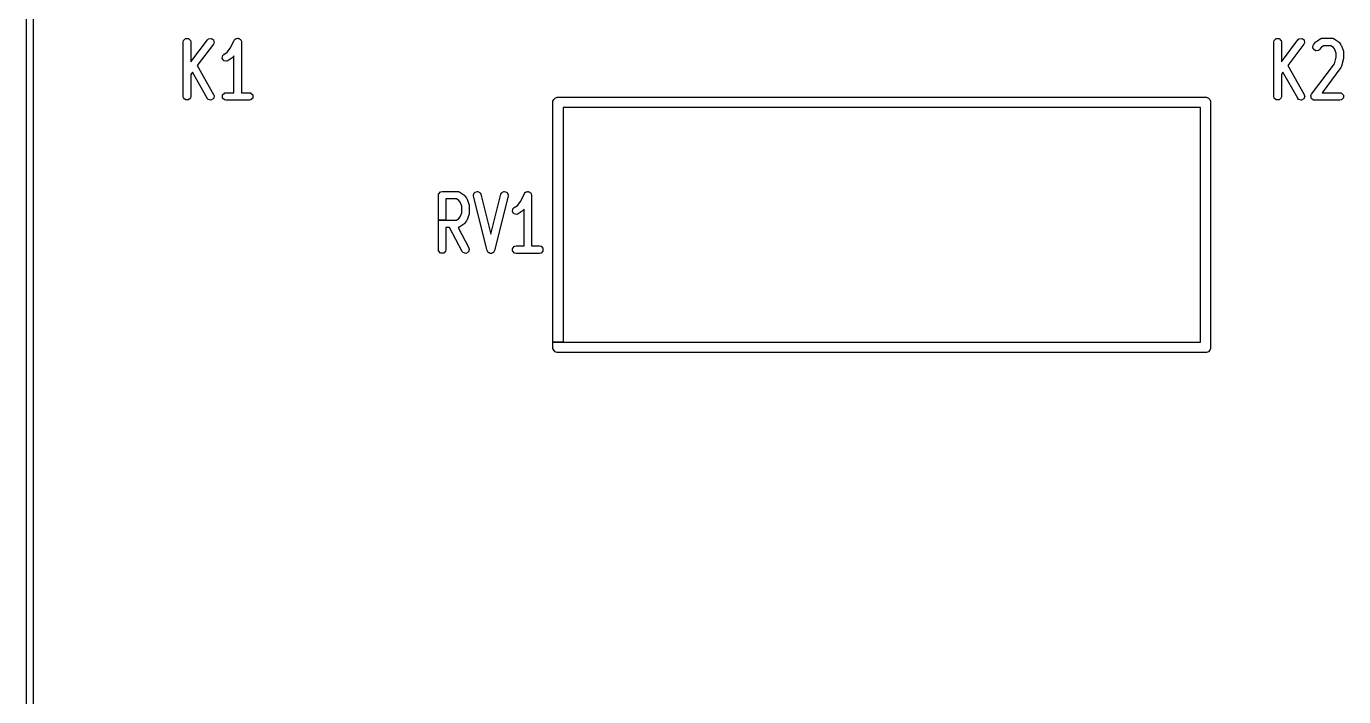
# Model space of a CAD drawing. Header units: inches. Extents: x 0 to 2.68, y 0 to 2.67.
# Drawn here: x -0.002 to 0.759, y 0.771 to 1.158 of the extents above; entities that cross this region are included whole.
import ezdxf

# ---------------------------------------------------------------- set-up
doc = ezdxf.new("R2010")
doc.units = ezdxf.units.IN
doc.header["$MEASUREMENT"] = 0
doc.layers.add('Edge.Cuts', color=254, linetype='CONTINUOUS', true_color=0xd0d2cd)

msp = doc.modelspace()

# ---------------------------------------------------------------- linework, layer by layer
at = {"layer": 'Edge.Cuts', "linetype": 'CONTINUOUS'}
for p, q in [((-0.00197, 0), (-0.00197, 2.66929)), ((0.00197, 2.66732), (0.00197, 0.00197)), ((0.08867, 1.14906), (0.08882, 1.14981)), ((0.08867, 1.14902), (0.08867, 1.14906)), ((0.08867, 1.11752), (0.08867, 1.14902)), ((0.08882, 1.14981), (0.08887, 1.14991)), ((0.08887, 1.14991), (0.08994, 1.15098)), ((0.08994, 1.15098), (0.09008, 1.15104)), ((0.09008, 1.15104), (0.09159, 1.15104)), ((0.09159, 1.15104), (0.09172, 1.15098)), ((0.09172, 1.15098), (0.09279, 1.14991)), ((0.09279, 1.14991), (0.09284, 1.14981)), ((0.09284, 1.14981), (0.09299, 1.14906)), ((0.09299, 1.14906), (0.093, 1.14902)), ((0.093, 1.13752), (0.1026, 1.15032)), ((0.093, 1.14902), (0.093, 1.13752)), ((0.1026, 1.15032), (0.10262, 1.15035)), ((0.10262, 1.15035), (0.1032, 1.15086)), ((0.1032, 1.15086), (0.1033, 1.15091)), ((0.1033, 1.15091), (0.10479, 1.15112)), ((0.10479, 1.15112), (0.10494, 1.15108)), ((0.10494, 1.15108), (0.10614, 1.15018)), ((0.10614, 1.15018), (0.10622, 1.15005)), ((0.10622, 1.15005), (0.10643, 1.14856)), ((0.11598, 1.14566), (0.11814, 1.14999)), ((0.11814, 1.14999), (0.11816, 1.15002)), ((0.11816, 1.15002), (0.11863, 1.15063)), ((0.11863, 1.15063), (0.11873, 1.15069)), ((0.11873, 1.15069), (0.11899, 1.15078)), ((0.11899, 1.15078), (0.11919, 1.15098)), ((0.11919, 1.15098), (0.11933, 1.15104)), ((0.11933, 1.15104), (0.11975, 1.15104)), ((0.11975, 1.15104), (0.12016, 1.15117)), ((0.12016, 1.15117), (0.12031, 1.15116)), ((0.12031, 1.15116), (0.12055, 1.15104)), ((0.12055, 1.15104), (0.12083, 1.15104)), ((0.12083, 1.15104), (0.12097, 1.15098)), ((0.12097, 1.15098), (0.12127, 1.15068)), ((0.12127, 1.15068), (0.12165, 1.15049)), ((0.12165, 1.15049), (0.12175, 1.15037)), ((0.12175, 1.15037), (0.12184, 1.15011)), ((0.12184, 1.15011), (0.12204, 1.14991)), ((0.12204, 1.14991), (0.12209, 1.14981)), ((0.12209, 1.14981), (0.12224, 1.14906)), ((0.12224, 1.14906), (0.12224, 1.14902)), ((0.12224, 1.14902), (0.12224, 1.11969)), ((0.71859, 1.14906), (0.71874, 1.14981)), ((0.71859, 1.14902), (0.71859, 1.14906)), ((0.71859, 1.11752), (0.71859, 1.14902)), ((0.71874, 1.14981), (0.7188, 1.14991)), ((0.7188, 1.14991), (0.71986, 1.15098)), ((0.71986, 1.15098), (0.72, 1.15104)), ((0.72, 1.15104), (0.72151, 1.15104)), ((0.72151, 1.15104), (0.72165, 1.15098)), ((0.72165, 1.15098), (0.72271, 1.14991)), ((0.72271, 1.14991), (0.72277, 1.14981)), ((0.72277, 1.14981), (0.72292, 1.14906)), ((0.72292, 1.13752), (0.73252, 1.15032)), ((0.72292, 1.14906), (0.72292, 1.14902)), ((0.72292, 1.14902), (0.72292, 1.13752)), ((0.73252, 1.15032), (0.73255, 1.15035)), ((0.73255, 1.15035), (0.73312, 1.15086)), ((0.73312, 1.15086), (0.73322, 1.15091)), ((0.73322, 1.15091), (0.73471, 1.15112)), ((0.73471, 1.15112), (0.73486, 1.15108)), ((0.73486, 1.15108), (0.73606, 1.15018)), ((0.73606, 1.15018), (0.73614, 1.15005)), ((0.73614, 1.15005), (0.73635, 1.14856)), ((0.74267, 1.14885), (0.74291, 1.14907)), ((0.74291, 1.14907), (0.74314, 1.1493)), ((0.74314, 1.1493), (0.74317, 1.14932)), ((0.74317, 1.14932), (0.74542, 1.15082)), ((0.74542, 1.15082), (0.74546, 1.15084)), ((0.74546, 1.15084), (0.74569, 1.15094)), ((0.74569, 1.15094), (0.74573, 1.15098)), ((0.74573, 1.15098), (0.74583, 1.15103)), ((0.74583, 1.15103), (0.74601, 1.15107)), ((0.74601, 1.15107), (0.74617, 1.15113)), ((0.74617, 1.15113), (0.74628, 1.15114)), ((0.74628, 1.15114), (0.74634, 1.15113)), ((0.74634, 1.15113), (0.74659, 1.15118)), ((0.74659, 1.15118), (0.74663, 1.15119)), ((0.74663, 1.15119), (0.75225, 1.15119)), ((0.75225, 1.15119), (0.75229, 1.15118)), ((0.75229, 1.15118), (0.75253, 1.15113)), ((0.75253, 1.15113), (0.75259, 1.15114)), ((0.75259, 1.15114), (0.75271, 1.15113)), ((0.75271, 1.15113), (0.75287, 1.15107)), ((0.75287, 1.15107), (0.75304, 1.15103)), ((0.75304, 1.15103), (0.75314, 1.15098)), ((0.75314, 1.15098), (0.75318, 1.15094)), ((0.75318, 1.15094), (0.75342, 1.15084)), ((0.75342, 1.15084), (0.75345, 1.15082)), ((0.75345, 1.15082), (0.7557, 1.14932)), ((0.7557, 1.14932), (0.75573, 1.1493)), ((0.75573, 1.1493), (0.75596, 1.14907)), ((0.75596, 1.14907), (0.75621, 1.14885)), ((0.10606, 1.14772), (0.09679, 1.13535)), ((0.10608, 1.14775), (0.10606, 1.14772)), ((0.10642, 1.14845), (0.10608, 1.14775)), ((0.10643, 1.14856), (0.10642, 1.14845)), ((0.11155, 1.14126), (0.1121, 1.1418)), ((0.1121, 1.1418), (0.11213, 1.14182)), ((0.11213, 1.14182), (0.11407, 1.14312)), ((0.11407, 1.14312), (0.11598, 1.14566)), ((0.73598, 1.14772), (0.72671, 1.13535)), ((0.736, 1.14775), (0.73598, 1.14772)), ((0.73634, 1.14845), (0.736, 1.14775)), ((0.73635, 1.14856), (0.73634, 1.14845)), ((0.74115, 1.14648), (0.74117, 1.14659)), ((0.74136, 1.14499), (0.74115, 1.14648)), ((0.74117, 1.14659), (0.7415, 1.14729)), ((0.74144, 1.14486), (0.74136, 1.14499)), ((0.74264, 1.14396), (0.74144, 1.14486)), ((0.7415, 1.14729), (0.74152, 1.14732)), ((0.74152, 1.14732), (0.74264, 1.14882)), ((0.74264, 1.14882), (0.74267, 1.14885)), ((0.74279, 1.14392), (0.74264, 1.14396)), ((0.74428, 1.14413), (0.74279, 1.14392)), ((0.74439, 1.14418), (0.74428, 1.14413)), ((0.74496, 1.14469), (0.74439, 1.14418)), ((0.74498, 1.14472), (0.74496, 1.14469)), ((0.74589, 1.14592), (0.74498, 1.14472)), ((0.74728, 1.14685), (0.74589, 1.14592)), ((0.75159, 1.14685), (0.74728, 1.14685)), ((0.75299, 1.14592), (0.75159, 1.14685)), ((0.75371, 1.14497), (0.75299, 1.14592)), ((0.75458, 1.14263), (0.75371, 1.14497)), ((0.75458, 1.14029), (0.75458, 1.14263)), ((0.75621, 1.14885), (0.75623, 1.14882)), ((0.75623, 1.14882), (0.75736, 1.14732)), ((0.75736, 1.14732), (0.75738, 1.14729)), ((0.75738, 1.14729), (0.75749, 1.14704)), ((0.75749, 1.14704), (0.75763, 1.14682)), ((0.75763, 1.14682), (0.75765, 1.14678)), ((0.75765, 1.14678), (0.75878, 1.14378)), ((0.75878, 1.14378), (0.75879, 1.14374)), ((0.75879, 1.14374), (0.75884, 1.1434)), ((0.75884, 1.1434), (0.75891, 1.14306)), ((0.75891, 1.14306), (0.75891, 1.14302)), ((0.75891, 1.14302), (0.75891, 1.14002)), ((0.09679, 1.13535), (0.10622, 1.11859)), ((0.11121, 1.13968), (0.1115, 1.14115)), ((0.11123, 1.13953), (0.11121, 1.13968)), ((0.11207, 1.13828), (0.11123, 1.13953)), ((0.1115, 1.14115), (0.11155, 1.14126)), ((0.1122, 1.13819), (0.11207, 1.13828)), ((0.11207, 1.13828), (0.11207, 1.13828)), ((0.11367, 1.1379), (0.1122, 1.13819)), ((0.11379, 1.13791), (0.11367, 1.1379)), ((0.1145, 1.1382), (0.11379, 1.13791)), ((0.11453, 1.13822), (0.1145, 1.1382)), ((0.11678, 1.13972), (0.11453, 1.13822)), ((0.11681, 1.13974), (0.11678, 1.13972)), ((0.11704, 1.13997), (0.11681, 1.13974)), ((0.11729, 1.14019), (0.11704, 1.13997)), ((0.11731, 1.14022), (0.11729, 1.14019)), ((0.11791, 1.14102), (0.11731, 1.14022)), ((0.11791, 1.11969), (0.11791, 1.14102)), ((0.72671, 1.13535), (0.73614, 1.11859)), ((0.74039, 1.11882), (0.75363, 1.13647)), ((0.75736, 1.13422), (0.74646, 1.11969)), ((0.75363, 1.13647), (0.75458, 1.14029)), ((0.75738, 1.13426), (0.75736, 1.13422)), ((0.75754, 1.13461), (0.75738, 1.13427)), ((0.75738, 1.13427), (0.75738, 1.13426)), ((0.75738, 1.13426), (0.75738, 1.13426)), ((0.75771, 1.13495), (0.75754, 1.13461)), ((0.75754, 1.13461), (0.75754, 1.13461)), ((0.75772, 1.135), (0.75771, 1.13496)), ((0.75771, 1.13496), (0.75771, 1.13496)), ((0.75771, 1.13496), (0.75771, 1.13495)), ((0.75885, 1.1395), (0.75772, 1.135)), ((0.75886, 1.13953), (0.75885, 1.1395)), ((0.75887, 1.13976), (0.75886, 1.13953)), ((0.75891, 1.13998), (0.75887, 1.13976)), ((0.75891, 1.14002), (0.75891, 1.13998)), ((0.09395, 1.13157), (0.093, 1.1303)), ((0.093, 1.1303), (0.093, 1.11752)), ((0.10244, 1.11646), (0.09395, 1.13157)), ((0.72387, 1.13157), (0.72292, 1.1303)), ((0.72292, 1.1303), (0.72292, 1.11752)), ((0.73236, 1.11646), (0.72387, 1.13157)), ((0.10622, 1.11859), (0.10623, 1.11855)), ((0.10623, 1.11855), (0.10647, 1.11782)), ((0.11137, 1.11842), (0.11244, 1.11948)), ((0.11244, 1.11948), (0.11254, 1.11954)), ((0.11254, 1.11954), (0.11329, 1.11969)), ((0.11329, 1.11969), (0.11333, 1.11969)), ((0.11333, 1.11969), (0.11791, 1.11969)), ((0.12224, 1.11969), (0.12683, 1.11969)), ((0.12683, 1.11969), (0.12687, 1.11969)), ((0.12687, 1.11969), (0.12762, 1.11954)), ((0.12762, 1.11954), (0.12772, 1.11948)), ((0.12772, 1.11948), (0.12879, 1.11842)), ((0.73614, 1.11859), (0.73615, 1.11855)), ((0.73615, 1.11855), (0.73639, 1.11782)), ((0.74022, 1.11847), (0.74037, 1.11879)), ((0.74037, 1.11879), (0.74039, 1.11882)), ((0.74646, 1.11969), (0.75675, 1.11969)), ((0.75675, 1.11969), (0.75679, 1.11969)), ((0.75679, 1.11969), (0.75754, 1.11954)), ((0.75754, 1.11954), (0.75764, 1.11948)), ((0.75764, 1.11948), (0.75871, 1.11842)), ((0.08867, 1.11749), (0.08867, 1.11752)), ((0.08882, 1.11673), (0.08867, 1.11749)), ((0.08887, 1.11663), (0.08882, 1.11673)), ((0.08994, 1.11557), (0.08887, 1.11663)), ((0.09008, 1.11551), (0.08994, 1.11557)), ((0.09159, 1.11551), (0.09008, 1.11551)), ((0.09172, 1.11557), (0.09159, 1.11551)), ((0.09279, 1.11663), (0.09172, 1.11557)), ((0.09284, 1.11673), (0.09279, 1.11663)), ((0.09299, 1.11749), (0.09284, 1.11673)), ((0.093, 1.11752), (0.09299, 1.11749)), ((0.10247, 1.11643), (0.10244, 1.11646)), ((0.10297, 1.11585), (0.10247, 1.11643)), ((0.10306, 1.11579), (0.10297, 1.11585)), ((0.10451, 1.11538), (0.10306, 1.11579)), ((0.10466, 1.1154), (0.10451, 1.11538)), ((0.10598, 1.11614), (0.10466, 1.1154)), ((0.10607, 1.11625), (0.10598, 1.11614)), ((0.10647, 1.11771), (0.10607, 1.11625)), ((0.10647, 1.11782), (0.10647, 1.11771)), ((0.11131, 1.11828), (0.11137, 1.11842)), ((0.11131, 1.11677), (0.11131, 1.11828)), ((0.11137, 1.11663), (0.11131, 1.11677)), ((0.11244, 1.11557), (0.11137, 1.11663)), ((0.11254, 1.11551), (0.11244, 1.11557)), ((0.11329, 1.11536), (0.11254, 1.11551)), ((0.11333, 1.11536), (0.11329, 1.11536)), ((0.12683, 1.11536), (0.11333, 1.11536)), ((0.12687, 1.11536), (0.12683, 1.11536)), ((0.12762, 1.11551), (0.12687, 1.11536)), ((0.12772, 1.11557), (0.12762, 1.11551)), ((0.12879, 1.11663), (0.12772, 1.11557)), ((0.12879, 1.11842), (0.12884, 1.11828)), ((0.12884, 1.11677), (0.12879, 1.11663)), ((0.12884, 1.11828), (0.12884, 1.11677)), ((0.30217, 1.11417), (0.30222, 1.11475)), ((0.30217, 0.97539), (0.30217, 1.11417)), ((0.30222, 1.11475), (0.30266, 1.11581)), ((0.30266, 1.11581), (0.30348, 1.11663)), ((0.30348, 1.11663), (0.30454, 1.11707)), ((0.30454, 1.11707), (0.30512, 1.11713)), ((0.30512, 1.11713), (0.67913, 1.11713)), ((0.67618, 1.11122), (0.30807, 1.11122)), ((0.30807, 1.11122), (0.30807, 0.97539)), ((0.67618, 0.97539), (0.67618, 1.11122)), ((0.67913, 1.11713), (0.67971, 1.11707)), ((0.67971, 1.11707), (0.68077, 1.11663)), ((0.68077, 1.11663), (0.68159, 1.11581)), ((0.68159, 1.11581), (0.68203, 1.11475)), ((0.68203, 1.11475), (0.68209, 1.11417)), ((0.68209, 1.11417), (0.68209, 0.97244)), ((0.71859, 1.11749), (0.71859, 1.11752)), ((0.71874, 1.11673), (0.71859, 1.11749)), ((0.7188, 1.11663), (0.71874, 1.11673)), ((0.71986, 1.11557), (0.7188, 1.11663)), ((0.72, 1.11551), (0.71986, 1.11557)), ((0.72151, 1.11551), (0.72, 1.11551)), ((0.72165, 1.11557), (0.72151, 1.11551)), ((0.72271, 1.11663), (0.72165, 1.11557)), ((0.72277, 1.11673), (0.72271, 1.11663)), ((0.72292, 1.11749), (0.72277, 1.11673)), ((0.72292, 1.11752), (0.72292, 1.11749)), ((0.73239, 1.11643), (0.73236, 1.11646)), ((0.73289, 1.11585), (0.73239, 1.11643)), ((0.73298, 1.11579), (0.73289, 1.11585)), ((0.73443, 1.11538), (0.73298, 1.11579)), ((0.73458, 1.1154), (0.73443, 1.11538)), ((0.7359, 1.11614), (0.73458, 1.1154)), ((0.73599, 1.11625), (0.7359, 1.11614)), ((0.7364, 1.11771), (0.73599, 1.11625)), ((0.73639, 1.11782), (0.7364, 1.11771)), ((0.74002, 1.11798), (0.74004, 1.1181)), ((0.74011, 1.11738), (0.74002, 1.11798)), ((0.74004, 1.1181), (0.74011, 1.11824)), ((0.74011, 1.11828), (0.74017, 1.11842)), ((0.74011, 1.11824), (0.74011, 1.11828)), ((0.74011, 1.11677), (0.74011, 1.11738)), ((0.74017, 1.11663), (0.74011, 1.11677)), ((0.74017, 1.11842), (0.74022, 1.11847)), ((0.74023, 1.11657), (0.74017, 1.11663)), ((0.74024, 1.11649), (0.74023, 1.11657)), ((0.74031, 1.11636), (0.74024, 1.11649)), ((0.7408, 1.116), (0.74031, 1.11636)), ((0.74123, 1.11557), (0.7408, 1.116)), ((0.74133, 1.11551), (0.74123, 1.11557)), ((0.74149, 1.11548), (0.74133, 1.11551)), ((0.74152, 1.11546), (0.74149, 1.11548)), ((0.74167, 1.11542), (0.74152, 1.11546)), ((0.74174, 1.11543), (0.74167, 1.11542)), ((0.74209, 1.11536), (0.74174, 1.11543)), ((0.74213, 1.11536), (0.74209, 1.11536)), ((0.75675, 1.11536), (0.74213, 1.11536)), ((0.75679, 1.11536), (0.75675, 1.11536)), ((0.75754, 1.11551), (0.75679, 1.11536)), ((0.75764, 1.11557), (0.75754, 1.11551)), ((0.75871, 1.11663), (0.75764, 1.11557)), ((0.75871, 1.11842), (0.75876, 1.11828)), ((0.75876, 1.11677), (0.75871, 1.11663)), ((0.75876, 1.11828), (0.75876, 1.11677)), ((0.23602, 1.06044), (0.23603, 1.06048)), ((0.23602, 1.0461), (0.23602, 1.06044)), ((0.23603, 1.06048), (0.23618, 1.06123)), ((0.23618, 1.06123), (0.23623, 1.06133)), ((0.23623, 1.06133), (0.2373, 1.0624)), ((0.2373, 1.0624), (0.2374, 1.06245)), ((0.2374, 1.06245), (0.23815, 1.0626)), ((0.23815, 1.0626), (0.23819, 1.0626)), ((0.23819, 1.0626), (0.24719, 1.0626)), ((0.24653, 1.05827), (0.24035, 1.05827)), ((0.24035, 1.05827), (0.24035, 1.0461)), ((0.24793, 1.05734), (0.24653, 1.05827)), ((0.24719, 1.0626), (0.24723, 1.0626)), ((0.24723, 1.0626), (0.24747, 1.06255)), ((0.24747, 1.06255), (0.24753, 1.06256)), ((0.24753, 1.06256), (0.24764, 1.06255)), ((0.24764, 1.06255), (0.24781, 1.06248)), ((0.24781, 1.06248), (0.24798, 1.06245)), ((0.24798, 1.06245), (0.24808, 1.0624)), ((0.24808, 1.0624), (0.24812, 1.06235)), ((0.24812, 1.06235), (0.24835, 1.06226)), ((0.24835, 1.06226), (0.24839, 1.06224)), ((0.24839, 1.06224), (0.25064, 1.06074)), ((0.25064, 1.06074), (0.25067, 1.06071)), ((0.25067, 1.06071), (0.2509, 1.06048)), ((0.2509, 1.06048), (0.25114, 1.06027)), ((0.25114, 1.06027), (0.25117, 1.06024)), ((0.25117, 1.06024), (0.25229, 1.05874)), ((0.25229, 1.05874), (0.25231, 1.0587)), ((0.25231, 1.0587), (0.25243, 1.05846)), ((0.25243, 1.05846), (0.25257, 1.05823)), ((0.25257, 1.05823), (0.25259, 1.0582)), ((0.25259, 1.0582), (0.25371, 1.0552)), ((0.25629, 1.06072), (0.25632, 1.06083)), ((0.25633, 1.05995), (0.25629, 1.06072)), ((0.25632, 1.06083), (0.2571, 1.06212)), ((0.25634, 1.05991), (0.25633, 1.05995)), ((0.26421, 1.02842), (0.25634, 1.05991)), ((0.2571, 1.06212), (0.25722, 1.06221)), ((0.25722, 1.06221), (0.25868, 1.06258)), ((0.25868, 1.06258), (0.25883, 1.06255)), ((0.25883, 1.06255), (0.26012, 1.06178)), ((0.26012, 1.06178), (0.2602, 1.06169)), ((0.2602, 1.06169), (0.26052, 1.061)), ((0.26052, 1.061), (0.26054, 1.06096)), ((0.26054, 1.06096), (0.26631, 1.03787)), ((0.26631, 1.03787), (0.27208, 1.06096)), ((0.27629, 1.05991), (0.26841, 1.02842)), ((0.27208, 1.06096), (0.2721, 1.061)), ((0.2721, 1.061), (0.27242, 1.06169)), ((0.27242, 1.06169), (0.2725, 1.06178)), ((0.2725, 1.06178), (0.27379, 1.06255)), ((0.27379, 1.06255), (0.27394, 1.06258)), ((0.27394, 1.06258), (0.2754, 1.06221)), ((0.2754, 1.06221), (0.27553, 1.06212)), ((0.27553, 1.06212), (0.27553, 1.06212)), ((0.27553, 1.06212), (0.2763, 1.06083)), ((0.27633, 1.06072), (0.27629, 1.05995)), ((0.27629, 1.05995), (0.27629, 1.05991)), ((0.2763, 1.06083), (0.27633, 1.06072)), ((0.28358, 1.05708), (0.28575, 1.06141)), ((0.28575, 1.06141), (0.28577, 1.06144)), ((0.28577, 1.06144), (0.28624, 1.06205)), ((0.28624, 1.06205), (0.28633, 1.06211)), ((0.28633, 1.06211), (0.28659, 1.0622)), ((0.28659, 1.0622), (0.28679, 1.0624)), ((0.28679, 1.0624), (0.28693, 1.06245)), ((0.28693, 1.06245), (0.28736, 1.06245)), ((0.28736, 1.06245), (0.28776, 1.06259)), ((0.28776, 1.06259), (0.28791, 1.06258)), ((0.28791, 1.06258), (0.28816, 1.06245)), ((0.28816, 1.06245), (0.28844, 1.06245)), ((0.28844, 1.06245), (0.28858, 1.0624)), ((0.28858, 1.0624), (0.28888, 1.06209)), ((0.28888, 1.06209), (0.28926, 1.0619)), ((0.28926, 1.0619), (0.28936, 1.06179)), ((0.28936, 1.06179), (0.28944, 1.06153)), ((0.28944, 1.06153), (0.28964, 1.06133)), ((0.28964, 1.06133), (0.28969, 1.06123)), ((0.28969, 1.06123), (0.28984, 1.06048)), ((0.28984, 1.06048), (0.28985, 1.06044)), ((0.28985, 1.06044), (0.28985, 1.03111)), ((0.24864, 1.05639), (0.24793, 1.05734)), ((0.24952, 1.05405), (0.24864, 1.05639)), ((0.24864, 1.04799), (0.24952, 1.05033)), ((0.24952, 1.05033), (0.24952, 1.05405)), ((0.25371, 1.0552), (0.25372, 1.05516)), ((0.25372, 1.05516), (0.25378, 1.05482)), ((0.25378, 1.05482), (0.25385, 1.05448)), ((0.25385, 1.05448), (0.25385, 1.05444)), ((0.25385, 1.05444), (0.25385, 1.04994)), ((0.27881, 1.05109), (0.2791, 1.05257)), ((0.27884, 1.05095), (0.27881, 1.05109)), ((0.27967, 1.04969), (0.27884, 1.05095)), ((0.2791, 1.05257), (0.27916, 1.05267)), ((0.27916, 1.05267), (0.2797, 1.05322)), ((0.2797, 1.05322), (0.27973, 1.05324)), ((0.27973, 1.05324), (0.28167, 1.05453)), ((0.28167, 1.05453), (0.28358, 1.05708)), ((0.28438, 1.05114), (0.28213, 1.04964)), ((0.28441, 1.05116), (0.28438, 1.05114)), ((0.28465, 1.05139), (0.28441, 1.05116)), ((0.28489, 1.05161), (0.28465, 1.05139)), ((0.28492, 1.05164), (0.28489, 1.05161)), ((0.28552, 1.05244), (0.28492, 1.05164)), ((0.28552, 1.03111), (0.28552, 1.05244)), ((0.23602, 1.02894), (0.23602, 1.0461)), ((0.23602, 1.0461), (0.24035, 1.0461)), ((0.24035, 1.0461), (0.23602, 1.0461)), ((0.24035, 1.0461), (0.24653, 1.0461)), ((0.24653, 1.0461), (0.24793, 1.04704)), ((0.24793, 1.04704), (0.24864, 1.04799)), ((0.25064, 1.04364), (0.24839, 1.04214)), ((0.25067, 1.04366), (0.25064, 1.04364)), ((0.2509, 1.04389), (0.25067, 1.04366)), ((0.25114, 1.04411), (0.2509, 1.04389)), ((0.25117, 1.04414), (0.25114, 1.04411)), ((0.25229, 1.04564), (0.25117, 1.04414)), ((0.25231, 1.04567), (0.25229, 1.04564)), ((0.25243, 1.04592), (0.25231, 1.04567)), ((0.25257, 1.04614), (0.25243, 1.04592)), ((0.25259, 1.04618), (0.25257, 1.04614)), ((0.25371, 1.04918), (0.25259, 1.04618)), ((0.25372, 1.04922), (0.25371, 1.04918)), ((0.25378, 1.04956), (0.25372, 1.04922)), ((0.25385, 1.0499), (0.25378, 1.04956)), ((0.25385, 1.04994), (0.25385, 1.0499)), ((0.2798, 1.04961), (0.27967, 1.04969)), ((0.27967, 1.04969), (0.27967, 1.04969)), ((0.28128, 1.04931), (0.2798, 1.04961)), ((0.28139, 1.04933), (0.28128, 1.04931)), ((0.2821, 1.04962), (0.28139, 1.04933)), ((0.28213, 1.04964), (0.2821, 1.04962)), ((0.2425, 1.04177), (0.24035, 1.04177)), ((0.24035, 1.04177), (0.24035, 1.02894)), ((0.24977, 1.02793), (0.2425, 1.04177)), ((0.24747, 1.04183), (0.24738, 1.04181)), ((0.24738, 1.04181), (0.2536, 1.02995)), ((0.24753, 1.04182), (0.24747, 1.04183)), ((0.24764, 1.04183), (0.24753, 1.04182)), ((0.24781, 1.04189), (0.24764, 1.04183)), ((0.24798, 1.04193), (0.24781, 1.04189)), ((0.24808, 1.04198), (0.24798, 1.04193)), ((0.24812, 1.04202), (0.24808, 1.04198)), ((0.24835, 1.04212), (0.24812, 1.04202)), ((0.24839, 1.04214), (0.24835, 1.04212)), ((0.23603, 1.0289), (0.23602, 1.02894)), ((0.23618, 1.02815), (0.23603, 1.0289)), ((0.23623, 1.02805), (0.23618, 1.02815)), ((0.2373, 1.02698), (0.23623, 1.02805)), ((0.24015, 1.02805), (0.23908, 1.02698)), ((0.2402, 1.02815), (0.24015, 1.02805)), ((0.24035, 1.0289), (0.2402, 1.02815)), ((0.24035, 1.02894), (0.24035, 1.0289)), ((0.24979, 1.0279), (0.24977, 1.02793)), ((0.25027, 1.02731), (0.24979, 1.0279)), ((0.25037, 1.02724), (0.25027, 1.02731)), ((0.25181, 1.02679), (0.25037, 1.02724)), ((0.25329, 1.02751), (0.25196, 1.02681)), ((0.25339, 1.02762), (0.25329, 1.02751)), ((0.25384, 1.02906), (0.25339, 1.02762)), ((0.2536, 1.02995), (0.25362, 1.02991)), ((0.25362, 1.02991), (0.25384, 1.02918)), ((0.25384, 1.02918), (0.25384, 1.02906)), ((0.26422, 1.02838), (0.26421, 1.02842)), ((0.26455, 1.02769), (0.26422, 1.02838)), ((0.26463, 1.0276), (0.26455, 1.02769)), ((0.26484, 1.02747), (0.26463, 1.0276)), ((0.26497, 1.02726), (0.26484, 1.02747)), ((0.26509, 1.02717), (0.26497, 1.02726)), ((0.26497, 1.02726), (0.26497, 1.02726)), ((0.26765, 1.02726), (0.26753, 1.02717)), ((0.26778, 1.02747), (0.26765, 1.02726)), ((0.26799, 1.0276), (0.26778, 1.02747)), ((0.26807, 1.02769), (0.26799, 1.0276)), ((0.2684, 1.02838), (0.26807, 1.02769)), ((0.26841, 1.02842), (0.2684, 1.02838)), ((0.27892, 1.02969), (0.27898, 1.02983)), ((0.27892, 1.02819), (0.27892, 1.02969)), ((0.27898, 1.02805), (0.27892, 1.02819)), ((0.27898, 1.02983), (0.28004, 1.0309)), ((0.28004, 1.02698), (0.27898, 1.02805)), ((0.28004, 1.0309), (0.28014, 1.03095)), ((0.28014, 1.03095), (0.2809, 1.0311)), ((0.2809, 1.0311), (0.28093, 1.03111)), ((0.28093, 1.03111), (0.28552, 1.03111)), ((0.28985, 1.03111), (0.29443, 1.03111)), ((0.29443, 1.03111), (0.29447, 1.0311)), ((0.29447, 1.0311), (0.29522, 1.03095)), ((0.29522, 1.03095), (0.29532, 1.0309)), ((0.29532, 1.0309), (0.29639, 1.02983)), ((0.29639, 1.02805), (0.29532, 1.02698)), ((0.29639, 1.02983), (0.29645, 1.02969)), ((0.29645, 1.02819), (0.29639, 1.02805)), ((0.29645, 1.02969), (0.29645, 1.02819)), ((0.23744, 1.02693), (0.2373, 1.02698)), ((0.23894, 1.02693), (0.23744, 1.02693)), ((0.23908, 1.02698), (0.23894, 1.02693)), ((0.25196, 1.02681), (0.25181, 1.02679)), ((0.26553, 1.02706), (0.26509, 1.02717)), ((0.26592, 1.02683), (0.26553, 1.02706)), ((0.26607, 1.0268), (0.26592, 1.02683)), ((0.26592, 1.02683), (0.26592, 1.02683)), ((0.26631, 1.02686), (0.26607, 1.0268)), ((0.26655, 1.0268), (0.26631, 1.02686)), ((0.2667, 1.02683), (0.26655, 1.0268)), ((0.26655, 1.0268), (0.26655, 1.0268)), ((0.26709, 1.02706), (0.2667, 1.02683)), ((0.26753, 1.02717), (0.26709, 1.02706)), ((0.26753, 1.02717), (0.26753, 1.02717)), ((0.28014, 1.02693), (0.28004, 1.02698)), ((0.2809, 1.02678), (0.28014, 1.02693)), ((0.28093, 1.02678), (0.2809, 1.02678)), ((0.29443, 1.02678), (0.28093, 1.02678)), ((0.29447, 1.02678), (0.29443, 1.02678)), ((0.29522, 1.02693), (0.29447, 1.02678)), ((0.29532, 1.02698), (0.29522, 1.02693)), ((0.30217, 0.97244), (0.30217, 0.97539)), ((0.30217, 0.97539), (0.30807, 0.97539)), ((0.30807, 0.97539), (0.30217, 0.97539)), ((0.30807, 0.97539), (0.67618, 0.97539)), ((0.30222, 0.97186), (0.30217, 0.97244)), ((0.30266, 0.9708), (0.30222, 0.97186)), ((0.30348, 0.96999), (0.30266, 0.9708)), ((0.30454, 0.96954), (0.30348, 0.96999)), ((0.30512, 0.96949), (0.30454, 0.96954)), ((0.67913, 0.96949), (0.30512, 0.96949)), ((0.67971, 0.96954), (0.67913, 0.96949)), ((0.68077, 0.96999), (0.67971, 0.96954)), ((0.68159, 0.9708), (0.68077, 0.96999)), ((0.68203, 0.97186), (0.68159, 0.9708)), ((0.68209, 0.97244), (0.68203, 0.97186))]:
    msp.add_line(p, q, dxfattribs=at)

doc.saveas('drawing.dxf')
